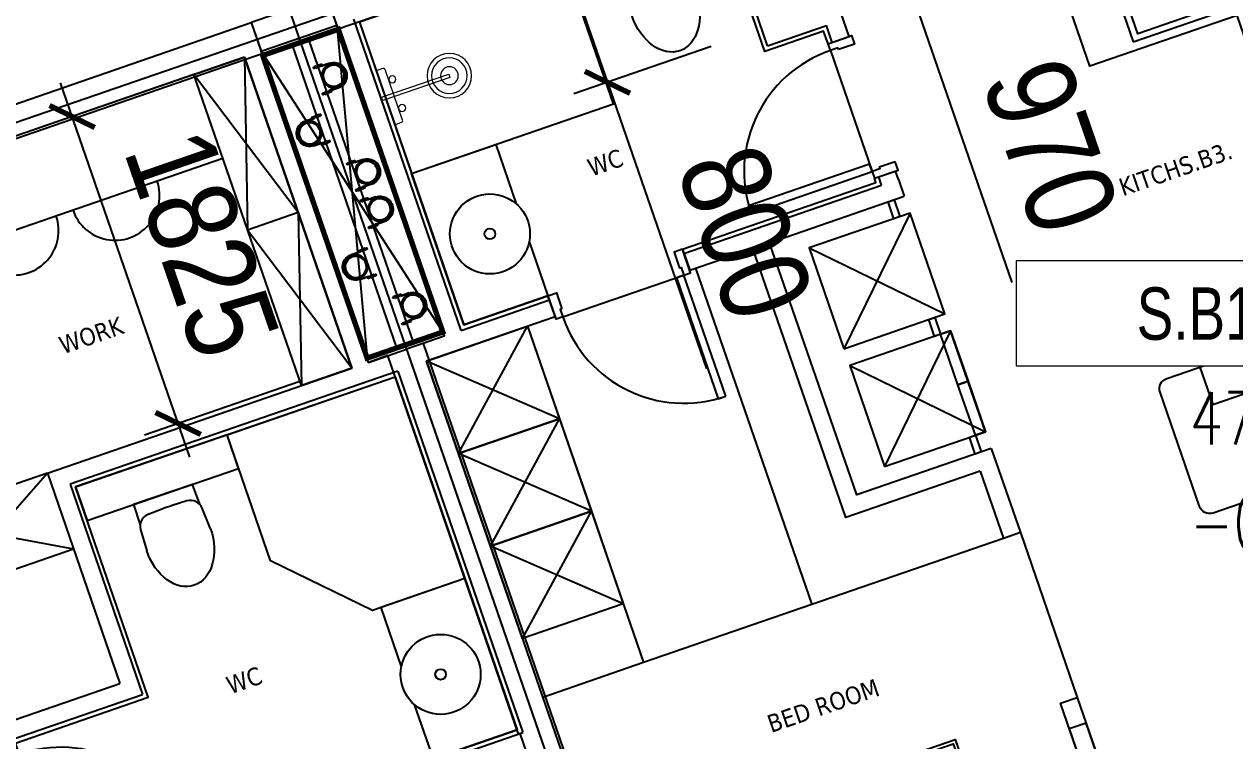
# Model space of a CAD drawing. Header units: millimetres. Extents: x -361699137 to 361252145, y -356478932 to 356523199.
# Drawn here: x -75782 to -68978, y 37117 to 41145 of the extents above; entities that cross this region are included whole.
import ezdxf
from ezdxf.enums import TextEntityAlignment as Align
from ezdxf.xclip import XClip

# ---------------------------------------------------------------- set-up
doc = ezdxf.new("R2010")
doc.units = ezdxf.units.MM
doc.header["$LTSCALE"] = 100
doc.header["$MEASUREMENT"] = 0
doc.header["$XCLIPFRAME"] = 0
doc.set_wipeout_variables(frame=1)
doc.linetypes.add('220126_HDN_HBA typical plan$0$HIDDEN', pattern=[0.375, 0.25, -0.125])
doc.linetypes.add('ACAD_ISO03W100', pattern=[30, 12, -18])
for name, color, linetype in [('1-CAPLANH', 4, 'Continuous'), ('1-Chu thich', 4, 'Continuous'), ('1VinaPVC-Text', 9, 'Continuous'), ('A-_FURN----_E-_N', 251, 'Continuous'), ('A-ANNO-ROOM', 50, 'Continuous'), ('IDEA - dim', 251, 'Continuous'), ('KC', 5, 'Continuous'), ('KT-Net manh', 139, 'Continuous'), ('KT-Tuong', 1, 'Continuous'), ('NDT Cap nuoc', 4, 'Continuous')]:
    doc.layers.add(name, color=color, linetype=linetype)
for name, color, linetype, lineweight in [('A-NoiThat', 39, 'Continuous', 13), ('KT-Chuviet', 255, 'Continuous', 15), ('KT-Net thay', 7, 'Continuous', 15), ('KT-Net truc', 18, 'Continuous', 15)]:
    doc.layers.add(name, color=color, linetype=linetype, lineweight=lineweight)
doc.layers.add('dien tich thong thuy', color=3, linetype='Continuous', plot=False)
doc.styles.add('220126_HDN_HBA typical plan$0$211210_HDN_HBA_TYPICAL PLAN CORE OPT 1$0$HBA-Text', font='GOTHIC.TTF')
doc.styles.add('Arial Narrow', font='ARIALN.TTF')
doc.styles.add('font unicode ccu', font='arial.ttf')
doc.styles.add('ROMANS', font='ROMANS.SHX')
doc.styles.add('Tahoma', font='tahoma.ttf')
doc.dimstyles.new('ccu12-200', dxfattribs={"dimscale": 200, "dimtxt": 2.5, "dimasz": 1, "dimexe": 1, "dimexo": 2, "dimgap": 1, "dimtad": 1, "dimdec": 0, "dimdsep": 46, "dimtxsty": 'Arial Narrow', "dimblk": 'ARCHTICK', "dimcen": -1, "dimdle": 1, "dimclrd": 256, "dimclre": 256, "dimclrt": 3, "dimadec": 0, "dimazin": 2, "dimtfac": 0.1, "dimtdec": 0, "dimtmove": 0, "dimatfit": 1, "dimldrblk": 'ARCHTICK', "dimfxl": 1, "dimtvp": 0.8333333333333334, "dimtolj": 1, "dimtzin": 12, "dimarcsym": 0})

# ---------------------------------------------------------------- blocks, each defined once
blk = doc.blocks.new('ong thoat xi')
at = {"layer": '1-Chu thich', "color": 40, "linetype": 'ByBlock'}
for p, q in [((-75.38012683280976, 61.71243314491585), (-75.38012683356645, 65.30088436778169)), ((-65.74530692066764, 60.15858772792853), (-73.82631818420485, 60.15858772746287)), ((-65.78777581622126, 66.90270846546628), (-73.82628140639281, 66.90270846383646)), ((-65.83680565783288, 67.38554804772139), (-65.83680565730901, 59.50194067240228)), ((-65.47424172598403, 68.65452180604916), (-61.84860241872957, 68.65452180698048)), ((-65.47424172679892, 66.11657429032493), (-61.90376675099832, 66.11657429125624)), ((-65.47424172534375, 60.77091442968231), (-61.90376675169683, 60.77091443061362)), ((-65.47424172563478, 58.23296691395808), (-61.84860241774003, 58.23296691500582)), ((-60.67026964394608, 70.09262039628811), (-61.48603848775383, 70.09262039628811)), ((-60.67026964394608, 70.09262039628811), (-61.48603848775383, 70.09262039628811)), ((-61.48603848775383, 70.09262039628811), (-61.48603848711354, 56.79486832523253)), ((-60.67026964260732, 56.79486832569818), (-61.48603848711354, 56.79486832523253)), ((-60.67026964394608, 70.09262039628811), (-60.67026964260732, 56.79486832569818)), ((-54.93791736802086, 70.09262039489111), (-54.12214852363104, 70.09262039407622)), ((-54.93791736802086, 70.09262039489111), (-54.93791736679849, 56.79486832371913)), ((-54.93791736802086, 70.09262039489111), (-54.12214852363104, 70.09262039407622)), ((-54.93791736679849, 56.79486832371913), (-54.12214852229226, 56.79486832313705)), ((-54.12214852363104, 70.09262039407622), (-54.12214852229226, 56.79486832313705)), ((-50.13394528458593, 68.65452180535067), (-53.75958459306275, 68.65452180523425)), ((-50.13394528423669, 58.232966913376), (-53.75958459178218, 58.23296691302676)), ((-50.13394528452773, 66.11657428939361), (-53.70442025974624, 66.11657428939361)), ((-50.13394528400386, 60.77091442898382), (-53.70442025887314, 60.77091442805249)), ((-49.77138135395943, 67.38554804725571), (-49.7713813536684, 59.50194067088886)), ((-32.65563905594172, 66.87869586132001), (-49.77138135436689, 66.87869586690795)), ((-29.11534677405143, 60.00879285379778), (-49.77138135419228, 60.00879285181873)), ((1.717475750250741, 60.0087928546127), (-41.21941808814881, 60.00879285309929)), ((-41.2194180888473, 57.94782194821164), (-41.21941808908014, 60.00879285333212)), ((-41.2194180888473, 57.94782194821164), (-41.21941808908014, 60.00879285333212)), ((-41.2194180888473, 57.94782194902655), (-41.21941808908014, 60.00879285333212)), ((1.717475749552249, 57.94782195100561), (-41.2194180888473, 57.94782194821164)), ((-32.65563905570889, 60.00879284727853), (-32.65563905594172, 66.87869586132001)), ((-75.38012683350826, -61.91815018712077), (-75.38012683286797, -65.50660140905529)), ((-65.74530691356631, -60.36430476850364), (-73.82631818496156, -60.36430476931854)), ((-65.78777580836322, -67.10842550569214), (-73.82628140581073, -67.10842550569214)), ((-65.8368056496256, -67.59126508864574), (-65.8368056496256, -59.70765771332662)), ((-65.47424171830062, -58.43868395511527), (-61.84860241104615, -58.43868395488243)), ((-65.47424171917375, -60.976631470141), (-61.90376674348954, -60.97663146990817)), ((-65.47424171771853, -66.32229133090004), (-61.90376674267463, -66.3222913305508)), ((-65.47424171795136, -68.86023884720636), (-61.84860241011484, -68.8602388468571)), ((-60.67026963614626, -57.00058536557481), (-61.4860384806525, -57.00058536487631)), ((-61.48603847948834, -70.29833743674679), (-61.4860384806525, -57.00058536487631)), ((-60.6702696349239, -70.29833743651398), (-61.48603847948834, -70.29833743674679)), ((-60.6702696349239, -70.29833743651398), (-61.48603847948834, -70.29833743674679)), ((-60.6702696349239, -70.29833743651398), (-60.67026963614626, -57.00058536557481)), ((-54.9379173591733, -70.29833743837662), (-54.93791736033746, -57.00058536720462)), ((-54.93791736033746, -57.00058536720462), (-54.12214851600584, -57.00058536685538)), ((-54.9379173591733, -70.29833743837662), (-54.12214851466706, -70.29833743802736)), ((-54.9379173591733, -70.29833743837662), (-54.12214851466706, -70.29833743802736)), ((-54.12214851466706, -70.29833743802736), (-54.12214851600584, -57.00058536685538)), ((-50.1339452767861, -58.43868395651225), (-53.75958458462264, -58.43868395674508)), ((-50.13394527568016, -68.86023884848692), (-53.7595845842734, -68.86023884871975)), ((-50.13394527626225, -60.97663147223648), (-53.70442025212105, -60.97663147223648)), ((-50.13394527632044, -66.32229133218061), (-53.70442025124794, -66.32229133334475)), ((-49.77138134575215, -67.59126509027557), (-49.77138134627604, -59.70765771460719)), ((-30.91456355975243, -60.21450989425648), (-49.77138134581037, -60.21450989565346)), ((-34.45485584205016, -67.08441291505005), (-49.77138134563574, -67.08441290992776)), ((1.717475756304338, -58.15353898785543), (-41.21941808151314, -58.15353899006732)), ((-41.21941808151314, -58.15353899006732), (-41.21941808069823, -60.2145098951878)), ((-41.21941808151314, -58.15353899088222), (-41.21941808069823, -60.2145098951878)), ((1.717475756944622, -60.21450989204459), (-41.21941808069823, -60.2145098951878)), ((-34.45485584222479, -60.21450990100857), (-34.45485584205016, -67.08441291505005))]:
    blk.add_line(p, q, dxfattribs=at)
for centre, major_axis, ratio, start_param, end_param in [((-73.7847118762438, 65.30782007810194), (1.128139395118837, 1.128139395118833), 0.999999999981247, 0.8114564950257566, 2.36054173982049), ((-73.82628141500754, 61.71243314514867), (1.098734631828849, 1.098734631828845), 0.9999999999706548, 2.356194490402434, 3.926990816608578), ((-63.43481961626094, 67.38554804818703), (1.698460618368481, -1.698460618368488), 0.9999999999880228, 3.370391498457508, 4.483590135757281), ((-55.80344074894674, 63.44374436128418), (7.094660364457459, -7.094660364457486), 0.9999999999999998, 3.657340742990352, 4.196640890984128), ((-63.43481961567886, 59.50194067310075), (1.698460618368481, -1.698460618368488), 0.9999999999880228, 3.370391498457508, 4.483590135757281), ((-63.88802452944218, 67.38554804772139), (1.698460618352194, -1.698460618352201), 0.9999999999880228, 0.2287988448677159, 1.341997482167488), ((-63.88802452938398, 67.38554804900195), (1.698460618368481, -1.698460618368488), 0.9999999999880228, 0.2287988448677159, 1.341997482167488), ((-71.51940339541761, 63.44374436023645), (7.094660364541318, -7.094660364541345), 0.9999999999939811, 0.5157480894039148, 1.055048237384961), ((-71.51940339541761, 63.44374436023645), (7.094660364541318, -7.094660364541345), 0.9999999999939811, 0.5157480894039148, 1.055048237384961), ((-63.88802452897654, 59.50194067275152), (1.698460618368481, -1.698460618368488), 0.9999999999880228, 0.2287988448677159, 1.341997482167488), ((-63.88802452897654, 59.50194067275152), (1.698460618368481, -1.698460618368488), 0.9999999999880228, 0.2287988448677159, 1.341997482167488), ((-51.72016248240834, 67.38554804679006), (1.698460618302127, 1.698460618302121), 0.9999999999834358, 1.799595171691055, 2.912793808962478), ((-51.72016248182626, 67.38554804748854), (1.698460618368481, -1.698460618368488), 0.9999999999880228, 3.370391498457508, 4.483590135757281), ((-44.08878361462848, 63.4437443598872), (7.094660364416927, 7.094660364416901), 0.9999999999939808, 2.08654441620483, 2.625844564185877), ((-44.08878361462848, 63.4437443598872), (7.094660364416927, 7.094660364416901), 0.9999999999939808, 2.08654441620483, 2.625844564185877), ((-51.72016248124418, 59.50194067077246), (1.698460618302127, 1.698460618302121), 0.9999999999834358, 1.799595171691055, 2.912793808962478), ((-51.72016248124418, 59.50194067077246), (1.698460618302127, 1.698460618302121), 0.9999999999834358, 1.799595171691055, 2.912793808962478), ((-52.17336739588063, 67.38554804620799), (1.698460618368481, -1.698460618368488), 0.9999999999880228, 0.2287988448677159, 1.341997482167488), ((-59.80474626185605, 63.44374435942154), (7.094660364541345, 7.094660364541318), 0.9999999999939808, -1.055048237384963, -0.5157480894039148), ((-52.17336739529855, 59.50194067123812), (1.698460618317141, 1.698460618317135), 0.9999999999834357, -1.341997481892333, -0.2287988446337132), ((0.3434951510280371, -0.1028585180174559), (42.50535631470555, -42.50535631470572), 0.9999999999987998, 5.497787143388879, 8.639379796978673), ((0.3434951510280371, -0.1028585180174559), (41.04802981248233, -41.0480298124825), 0.9999999999998442, 5.497787143388998, 8.639379796978794), ((-6.984919e-10, -0.1028585183667019), (34.07629290540685, -34.07629290540699), 0.9999999999996163, 0.7853981633976402, 7.068583470577226), ((-73.78471187618561, -65.51353711914271), (1.128139395128906, 1.1281393951289), 0.9999999999608769, 2.351847240170423, 3.900932485497246), ((-73.82628141593888, -61.91815018700434), (1.09873463182571, 1.098734631825706), 0.9999999999763682, 0.7853981630159299, 2.35619449040529), ((-63.43481960770441, -59.70765771297738), (1.698460618352194, -1.698460618352201), 0.9999999999880228, 3.370391498457508, 4.483590135757281), ((-55.80344074190361, -63.64946139999665), (7.094660364401588, 7.094660364401562), 0.9999999999939808, 2.086544416204056, 2.625844564186651), ((-63.43481960805366, -67.59126508876216), (1.698460618302127, 1.698460618302121), 0.9999999999834358, 1.799595171691055, 2.912793808962478), ((-63.88802452175879, -59.70765771332662), (1.698460618352193, -1.698460618352199), 0.9999999999880232, 0.2287988448677158, 1.341997482167488), ((-63.88802452175879, -59.70765771332662), (1.698460618352193, -1.698460618352199), 0.9999999999880232, 0.2287988448677158, 1.341997482167488), ((-71.51940338715212, -63.64946140092798), (7.094660364401557, -7.094660364401586), 0.9999999999939808, 0.5157480894031421, 1.055048237385733), ((-71.51940338715212, -63.64946140092798), (7.094660364401557, -7.094660364401586), 0.9999999999939808, 0.5157480894031421, 1.055048237385733), ((-63.8880245211767, -67.59126508911139), (1.698460618368481, -1.698460618368488), 0.9999999999880228, 0.2287988448677159, 1.341997482167488), ((-63.8880245211767, -67.59126508911139), (1.698460618368481, -1.698460618368488), 0.9999999999880228, 0.2287988448677159, 1.341997482167488), ((-51.72016247350256, -59.70765771460719), (1.698460618368481, -1.698460618368488), 0.9999999999880228, 3.370391498457508, 4.483590135757281), ((-51.72016247350256, -59.70765771460719), (1.698460618368481, -1.698460618368488), 0.9999999999880228, 3.370391498457508, 4.483590135757281), ((-44.08878360758536, -63.64946140220854), (7.094660364416927, 7.094660364416901), 0.9999999999939808, 2.08654441620483, 2.625844564185877), ((-44.08878360758536, -63.64946140220854), (7.094660364416927, 7.094660364416901), 0.9999999999939808, 2.08654441620483, 2.625844564185877), ((-51.72016247297871, -67.59126509097405), (1.698460618333429, 1.698460618333422), 0.9999999999834358, 1.799595171697458, 2.912793808956078), ((-51.72016247297871, -67.59126509097405), (1.698460618333429, 1.698460618333422), 0.9999999999834358, 1.799595171697458, 2.912793808956078), ((-52.17336738767335, -59.70765771437436), (1.698460618352194, -1.698460618352201), 0.9999999999880228, 0.2287988448677159, 1.341997482167488), ((-59.80474625423084, -63.64946140313986), (7.094660364597215, -7.094660364597241), 1, 0.5157480894013327, 1.055048237393564), ((-52.17336738767335, -67.59126509027557), (1.69846061833718, -1.698460618337187), 0.9999999999880228, 0.2287988448613146, 1.341997482173889)]:
    blk.add_ellipse(centre, major_axis=major_axis, ratio=ratio, start_param=start_param, end_param=end_param, dxfattribs=at)
at = {"layer": '1-Chu thich', "color": 40, "lineweight": -3}
blk.add_ellipse((0, 0), major_axis=(38.86204005918639, -38.86204005918654), ratio=0.9999999999984992, start_param=0.7853981633981985, end_param=7.068583470577785, dxfattribs=at)
blk = doc.blocks.new('1800x450')
at = {"layer": '1-CAPLANH', "const_width": 30}
blk.add_lwpolyline([(0, -450.0000000000146), (1800.000000000029, -450.0000000000146), (1800.000000000029, 0), (0, 0)], close=True, dxfattribs=at)
at = {"layer": '1-CAPLANH'}
blk.add_lwpolyline([(2.91038304567337e-11, -275), (1800, -275.0000000000146), (1800, -174.9999999999854), (2.91038304567337e-11, -174.9999999999854)], close=True, dxfattribs=at)
at = {"layer": 'NDT Cap nuoc', "extrusion": (0.006362557600417589, -0.0130975367762719, -0.9998939805755287), "xscale": 1.231671554252203, "yscale": 1.231671554252203, "zscale": -1.231671554252201, "rotation": 90.26587940456272}
for p in [(-505.6444920994035, -107.2005332556036, 5.92663018384016), (-1300.185242348733, -107.2835156875853, 10.98399378232099)]:
    blk.add_blockref('ong thoat xi', p, dxfattribs=at)
at = {"layer": 'NDT Cap nuoc', "extrusion": (0.006362557600417586, -0.0130975367762719, -0.9998939805755287), "xscale": 1.231671554252202, "yscale": 1.231671554252202, "zscale": -1.231671554252201, "rotation": 270.3472450279417}
for p in [(-194.6873081078326, -340.7101154711203, 6.68693570214344), (-767.2964766296254, -340.4054698147427, 8.881611896959637), (-989.2280583572926, -340.7930979031457, 11.74429930062533), (-1561.837226879086, -340.4884522467098, 13.93897549544247)]:
    blk.add_blockref('ong thoat xi', p, dxfattribs=at)
blk = doc.blocks.new('*U206')
at = {"layer": 'A-_FURN----_E-_N', "linetype": 'Continuous'}
for points in [[(-899.9999999999709, 600), (-899.9999999999709, 1000), (-1349.999999999971, 1000), (-1349.999999999971, 600)], [(-900.0000000000291, -1000), (-900.0000000000291, 1000), (900.0000000000291, 1000), (900.0000000000291, -1000)], [(-880.0000000000291, -980), (-880.0000000000291, 980), (880.0000000000291, 980), (880.0000000000291, -980)], [(1350.000000000029, 600), (1350.000000000029, 1000), (900.0000000000291, 1000), (900.0000000000291, 600)]]:
    blk.add_lwpolyline(points, close=True, dxfattribs=at)
at = {"layer": 'A-_FURN----_E-_N', "linetype": '220126_HDN_HBA typical plan$0$HIDDEN', "ltscale": 500}
blk.add_lwpolyline([(-900.0000000000291, -1000), (-900.0000000000291, 1000), (900.0000000000291, 1000), (900.0000000000291, -1000)], close=True, dxfattribs=at)
at = {"layer": 'A-_FURN----_E-_N', "linetype": 'Continuous'}
for points in [[(-54.9999999999709, 580), (-54.9999999999709, 880), (-655.605454891891, 880), (-655.605454891891, 480), (-448.1151331290312, 480)], [(645.6054548844986, 580), (645.6054548844986, 880), (45.0000000000291, 880), (45.0000000000291, 580)], [(-880.0000000000291, 248.6659454330802), (-326.2632651105232, 580), (880.0000000000291, 580), (880.0000000000291, 480), (-326.2632651105232, 480), (-326.2632651105232, 580), (-326.2632651105232, 248.6659454330802), (-880.0000000000291, 248.6659454330802)]]:
    blk.add_lwpolyline(points, dxfattribs=at)
blk = doc.blocks.new('A$C2A980E36')
at = {"ltscale": 0.5}
blk.add_lwpolyline([(-10, 0), (10, 0), (10, 400), (-10, 400)], close=True, dxfattribs=at)
blk.add_lwpolyline([(160, 60), (160, 30, -0.4142135623730916), (150, 20), (-150, 20, -0.4142135623730987), (-160, 30), (-160, 60.00000000000728, -0.414213562373095), (-150, 70.00000000000728), (150, 70, -0.4142135623730915)], format="xyb", close=True, dxfattribs=at)
for centre, radius in [((0, 400), 125), ((0, 400), 100), ((0, 400), 50), ((-85, 90.00000000000728), 20), ((85, 90), 20)]:
    blk.add_circle(centre, radius, dxfattribs=at)
blk = doc.blocks.new('220126_HDN_HBA typical plan$0$210902_YS plan 330pm ver13$0$TOTO-WC-CW822J')
at = {"color": 0}
blk.add_lwpolyline([(-177.2072506700642, -119.1915361834399), (-175, 0), (175, 0), (177.2072506700642, -119.1915361836145)], dxfattribs=at)
blk.add_lwpolyline([(-190, -270), (-183.3947591906181, -144.5004246227618, -0.3908696114996718), (-115.4352058441145, -78.20653349565691), (-27.76706723973621, -75.77130742336158, -0.01388621073825284), (27.76706724101678, -75.77130742336158), (115.4352058439981, -78.20653349565691, -0.3908696114996718), (183.3947591905016, -144.5004246227618), (190, -270)], format="xyb", dxfattribs=at)
blk.add_ellipse((0, -270), major_axis=(0, -270), ratio=0.7037037037037037, start_param=4.71238898038469, end_param=7.853981633974483, dxfattribs=at)
blk = doc.blocks.new('*U205')
at = {"ltscale": 5}
for points in [[(-300, -450), (300, -450), (300, 0), (-300, 0)], [(-261, -65), (261, -65), (261, -415), (-261, -415)], [(-15, -20), (15, -20), (15, -270), (-15, -270)]]:
    blk.add_lwpolyline(points, close=True, dxfattribs=at)
blk = doc.blocks.new('d800')
blk.add_line((760, 70), (40, 70))
for points in [[(40, 790), (40, 70), (85, 70), (85, 790)], [(50, 25), (40, 25), (40, 70), (0, 70), (0, -70), (50, -70)], [(750, 25), (760, 25), (760, 70), (800, 70), (800, -70), (750, -70)]]:
    blk.add_lwpolyline(points, close=True)
blk.add_arc((40, 70), 720, 0, 90)
blk = doc.blocks.new('13')
at = {"layer": 'IDEA - dim'}
for p, q in [((-2019.999999996755, -3664.999999998123), (-2019.999999997206, -2874.999999992542)), ((-669.9999999953579, -5174.999999994419), (-669.9999999627471, -3225.00000351292)), ((-2019.999999996289, -3664.999999994405), (-2019.999999996755, -3664.999999998123)), ((-1094.999999995336, -5474.999999996267), (-1094.999999994892, -5174.999999996275)), ((-2019.999999994892, -5574.999999996253), (-169.9999999957945, -5574.999999994398)), ((-2019.999999994892, -5574.999999996253), (-2019.999999995358, -5799.99999999813)), ((-2019.999999995358, -5799.99999999813), (-5099.999999995802, -5800.000000001855)), ((-2019.999999995358, -5799.99999999813), (-5099.999999995802, -5800.000000001855)), ((-2019.99999999487, -6024.999999999978), (-2019.999999995358, -5799.99999999813)), ((-2019.99999999487, -6024.999999999978), (-169.999999995809, -6024.99999999813)), ((-2119.999999994878, -6484.999999998123), (-4120.000005141825, -6485.000000001834)), ((-4120.000005140915, -8624.999997442595), (-4120.000005141839, -7485.000000003747)), ((-2119.999999993481, -7484.999999999985), (-4120.000005141839, -7484.999999999964)), ((-1070.000003139037, -8275.000000644446), (-1069.999996944345, -8274.999996952734)), ((-1970.000001747161, -8600.000000363194), (-1970.000001747176, -8725.00000004284)), ((-1170.00000174671, -8600.000000365071), (-1170.000001747176, -8724.999996922903)), ((-1220.00000275718, -8725.000000646323), (-1219.999997706152, -8724.999996952705))]:
    blk.add_line(p, q, dxfattribs=at)
for points in [[(-3269.999999998152, -2874.999999996253), (-2469.999999997686, -2874.999999996246), (-2469.999999997221, -3664.99999999813)], [(-3922.249721605345, -5190.00000200978), (-4244.999999995824, -5190.000002009772), (-4244.999999995358, -5689.999999999985), (-3345.000000454958, -5689.999999998123), (-3345.000000454966, -5190.000002009772), (-3697.750278386302, -5190.000002009809)], [(-4120.000005141825, -6485.000000001834), (-4120.000005142298, -5884.999999999993)], [(-1170.000001746695, -8600.00000068359), (-1095.000002757195, -8600.00000070405), (-1095.000002758126, -8249.999995330341), (-194.999999993961, -8249.99999632685), (-194.9999999962747, -6150.000000000007), (-1994.999999995343, -6150), (-1994.999999995343, -6649.999999996267)], [(-1672.24972160488, -6649.999999996275), (-1994.999999995343, -6649.999999996267), (-1994.999999995343, -6150.000002006054), (-1095.000000454485, -6150.000002006062), (-1095.000000454012, -6649.99999999626), (-1447.750278385836, -6649.999999996238)], [(-1995.00000073899, -7449.999999996267), (-1995.000000738088, -8600.000000024178), (-1970.000001747161, -8600.000000042812)], [(-1169.999999992724, -9950.000000001834), (-1169.999999991313, -11425.00000000184), (-3569.999999991785, -11425.0000000056), (-3569.999999991793, -10825.00000000373), (-1769.999999991778, -10825.00000000182), (-1769.999999992717, -9950.000000003718), (-1169.999999992724, -9950.000000001834)]]:
    blk.add_lwpolyline(points, dxfattribs=at)
for points in [[(-3394.999999997221, -2999.999999996238), (-3394.999999996755, -3789.999999998174), (-2144.999999997686, -3789.999999999971), (-2144.999999995343, -5689.999999999978), (-4244.999999995358, -5689.999999999985), (-4244.999999997686, -2999.999999996275)], [(-2144.999999996733, -4690.000000460052), (-2144.999999997686, -3789.999999999971), (-2344.999999997672, -3790.000000001855), (-2344.999999997206, -4690.000000460052)], [(-2144.999999996733, -4690.000000460052), (-2144.999999995343, -5689.999999999978), (-3345.000000454958, -5689.999999998123), (-3345.000000455431, -5140.000000458196), (-2895.000000455897, -4690.000000461929)], [(-169.999999995809, -5474.999999994376), (-2019.999999994878, -5474.999999996246), (-2019.999999995343, -5174.999999994419), (-169.9999999953579, -5174.999999994405)], [(-3769.999999995824, -5885), (-3219.999999995329, -5884.999999998123), (-3219.999999994892, -6484.999999999985), (-3769.999999995358, -6485.000000001855), (-3769.999999995824, -5885)], [(-3219.999999995329, -5884.999999998123), (-2669.999999995343, -5884.99999999813), (-2669.999999995343, -6484.999999999971), (-3219.999999994892, -6484.999999999985), (-3219.999999995329, -5884.999999998123)], [(-2669.999999995343, -5884.99999999813), (-2119.999999994892, -5884.99999999626), (-2119.999999994878, -6484.999999998123), (-2669.999999995343, -6484.999999999971), (-2669.999999995343, -5884.99999999813)], [(-194.999999993961, -7349.99999816341), (-194.9999999962747, -6150.000000000007), (-1094.999999994412, -6149.999999998145), (-1094.999999993961, -7349.999998161577)], [(-3520.000005140442, -8125.000000108033), (-3520.00000514045, -8725.000000108033), (-2920.00000514045, -8725.000000108012), (-2920.000005140442, -8125.000000106163)], [(-2820.000007809133, -8124.999997440696), (-2820.000007808208, -8724.999997440718), (-2220.000007808194, -8724.999997438834), (-2220.000007808223, -8124.999997440733)], [(-6899.999999993488, -8625.00000000187), (-5099.999999993495, -8624.999999999993), (-5099.999999993495, -8725.00000000371), (-6899.999999993961, -8725.00000000561)], [(-5252.499999992564, -8725.000000000007), (-5252.49999999303, -8624.999999999978), (-6747.499999993961, -8625.000000001863), (-6747.499999993495, -8725.000000001848)], [(-3520.000005140442, -8665.000000106156), (-3619.99999999303, -8664.999997438885), (-3619.999999992549, -8628.999997442595), (-3520.000005139984, -8628.999997440733)], [(-2820.000010287389, -8665.000002775334), (-2920.000005140915, -8665.000000106142), (-2920.000005140435, -8629.00000010804), (-2820.000010287404, -8629.00000010804)], [(-2120.000012955643, -8665.000000106178), (-2220.000007807757, -8664.999997436978), (-2220.000007808223, -8628.999997438863), (-2120.000012955177, -8628.999997440704)], [(-3220.000005139969, -8665.000000108004), (-3220.000005140915, -8725.000000108012), (-3520.00000514045, -8725.000000108033), (-3520.000005140442, -8665.000000106156)], [(-2920.000005140915, -8665.000000106142), (-2920.00000514045, -8725.000000108012), (-3220.000005140915, -8725.000000108012), (-3220.000005139969, -8665.000000108004)], [(-3343.016031935971, -10431.62910737657), (-3343.016031936902, -9981.629107376553), (-3793.016031936902, -9981.629107380293), (-3793.01603193691, -10431.62910737845)], [(-3343.016031935971, -10431.62910737657), (-3343.016031936902, -9981.629107376553), (-3393.016031936888, -9981.629107378416), (-3393.01603193691, -10431.62910737655)]]:
    blk.add_lwpolyline(points, close=True, dxfattribs=at)
blk.add_lwpolyline([(-4369.999999991771, -11425.00000000373), (-4369.999999992709, -9785.000000007443, -0.414213562373095), (-4309.999999993175, -9725.000000007421), (-3629.999999992724, -9725.000000005595, -0.414213562373095), (-3569.999999993641, -9785.00000000745), (-3569.999999991785, -11425.0000000056)], format="xyb", close=True, dxfattribs=at)
for centre, radius in [((-3809.999999996275, -5385.000002006047), 224.9999999999999), ((-3809.999999996275, -5385.000002006047), 29.99999999999999), ((-1559.999999995358, -6454.999999999978), 224.9999999999999), ((-1559.999999995358, -6454.999999999978), 29.99999999999999)]:
    blk.add_circle(centre, radius, dxfattribs=at)
for centre in [(-669.999999996282, -3933.683784388006), (-669.9999999962893, -4533.683784387998)]:
    blk.add_arc(centre, 249.9999999999999, 90, 270, dxfattribs=at)
at = {"layer": 'KT-Net manh', "linetype": 'ACAD_ISO03W100', "ltscale": 4}
for p, q in [((-2019.999999997206, -2874.999999992542), (-2469.999999997221, -3664.99999999813)), ((-2019.999999996755, -3664.999999998123), (-2469.999999997686, -2874.999999996246)), ((-2019.999999994878, -5474.999999996246), (-1094.999999994892, -5174.999999996275)), ((-1094.999999995336, -5474.999999996267), (-2019.999999995343, -5174.999999994419)), ((-1094.999999995336, -5474.999999996267), (-169.9999999953579, -5174.999999994405)), ((-169.999999995809, -5474.999999994376), (-1094.999999994892, -5174.999999996275)), ((-3769.999999995824, -5885), (-3219.999999994892, -6484.999999999985)), ((-3769.999999995358, -6485.000000001855), (-3219.999999995329, -5884.999999998123)), ((-3219.999999995329, -5884.999999998123), (-2669.999999995343, -6484.999999999971)), ((-3219.999999994892, -6484.999999999985), (-2669.999999995343, -5884.99999999813)), ((-2669.999999995343, -5884.99999999813), (-2119.999999994878, -6484.999999998123)), ((-2669.999999995343, -6484.999999999971), (-2119.999999994892, -5884.99999999626)), ((-4120.000005141839, -7484.999999999964), (-4120.000005141825, -6485.000000001834)), ((-2920.000005140442, -8125.000000106163), (-3520.00000514045, -8725.000000108033)), ((-2920.00000514045, -8725.000000108012), (-3520.000005140442, -8125.000000108033)), ((-2220.000007808223, -8124.999997440733), (-2820.000007808208, -8724.999997440718)), ((-2220.000007808194, -8724.999997438834), (-2820.000007809133, -8124.999997440696)), ((-4120.000005140442, -8725.000000003733), (-5099.999999993495, -8725.00000000371))]:
    blk.add_line(p, q, dxfattribs=at)
at = {"layer": 'KT-Tuong'}
for p, q in [((2.313754521310329e-09, -2825.00000000374), (4.190951585769653e-09, -5574.999999996253)), ((-3369.999999998137, -2974.999999996275), (-3369.999999997221, -3765.000000000007)), ((-169.999999995809, -5474.999999994376), (-169.999999997206, -3325.000003684312)), ((-2019.999999996289, -3664.999999994405), (-3269.999999997221, -3665.000000000022)), ((-2019.999999996755, -3664.999999998123), (-2019.999999994878, -5474.999999996246)), ((-2119.999999996755, -3764.999999996282), (-3369.999999997221, -3765.000000000007)), ((-2119.999999995358, -5714.99999999813), (-2119.999999996275, -3765)), ((-4269.999999996275, -4565), (-4269.999999994878, -5714.999999998101)), ((-2019.999999994878, -5474.999999996246), (-169.999999995809, -5474.999999994376)), ((-2119.999999995358, -5714.99999999813), (-4269.999999994878, -5714.999999998101)), ((-2119.999999994892, -5884.99999999626), (-5099.999999995816, -5885.000000000015)), ((-2119.999999994892, -6649.999999996267), (-2119.999999994892, -5884.99999999626)), ((-2019.999999994412, -6125.000000000007), (-169.9999999953361, -6124.999999996253)), ((-2019.999999994412, -6125.000000000007), (-2019.999999994863, -6649.99999999626)), ((-1994.999999995343, -6649.999999996267), (-2119.999999994892, -6649.999999996267)), ((-1995.00000073899, -7449.999999996267), (-2120.000000738553, -7449.999999996267)), ((-2020.000000738073, -7449.999999998116), (-2020.000003551606, -8625.000000001884)), ((-2120.000000732965, -7924.999999718762), (-2120.00000275718, -8725.000000003718)), ((-1070.000002756729, -8274.999996950857), (-169.9999999934807, -8274.999996308237)), ((-1070.000002756729, -8274.999996950857), (-1070.00000275718, -8625.000000722699)), ((-2020.000003551606, -8625.000000001884), (-1970.000001747612, -8625.000000042819)), ((-1170.00000174671, -8625.000000683569), (-1070.00000275718, -8625.000000722699)), ((-2020.000002756729, -8725.00000000184), (-2120.00000275718, -8725.000000003718)), ((-2020.000010190546, -8725.00000000184), (-1970.000001746695, -8725.000000040964)), ((-2020.000002756729, -8725.00000000184), (-2020.000002756729, -8725.00000000184)), ((-1170.000001747176, -8724.999996922903), (-169.9999999934953, -8724.99999630823))]:
    blk.add_line(p, q, dxfattribs=at)
for points in [[(-3419.999999997221, -2874.999999996246), (-3269.999999998152, -2874.999999996253), (-3269.999999997221, -3665.000000000022)], [(4.190951585769653e-09, -5574.999999996253), (-1994.999999995358, -5574.999999996267), (-1994.999999995358, -6024.999999999949), (5.107722245156765e-09, -6024.99999999813)], [(-2120.000000298503, -7449.999999999993), (-2120.000000479638, -7824.999999718733)], [(-3719.999999993495, -8624.999997440704), (-3719.999999994427, -7824.999999720567), (-2120.000000479638, -7824.999999718733)], [(-3619.999999993015, -8724.999997440718), (-3619.999999993495, -7924.999997440718), (-2120.000000479646, -7924.999999716878)], [(-3619.999999993015, -8724.999997440718), (-4120.000005140915, -8724.999997440784), (-4120.000005140915, -8624.999997442595)], [(-3719.999999993495, -8624.999997440704), (-4120.000005140915, -8624.999997442595)]]:
    blk.add_lwpolyline(points, dxfattribs=at)
blk.add_lwpolyline([(4.642060957849026e-09, -6024.999999998123), (4.190951585769653e-09, -5574.999999996253), (-169.9999999953434, -5574.999999996267), (-169.9999999948923, -6024.999999996246)], close=True, dxfattribs=at)
at = {"layer": '1-CAPLANH'}
blk.add_blockref('1800x450', (-1994.999999995358, -5574.999999996267), dxfattribs=at)
at = {"layer": 'A-NoiThat', "xscale": -1, "rotation": 179.9999999999999}
blk.add_blockref('A$C2A980E36', (-644.9999985089671, -6129.999999694541), dxfattribs=at)
at = {"layer": 'IDEA - dim'}
for name, p, xscale, rotation in [('d800', (-4219.999999997679, -2929.999999998137), -1, 179.9999999999999), ('220126_HDN_HBA typical plan$0$210902_YS plan 330pm ver13$0$TOTO-WC-CW822J', (-2344.999999996733, -4240.000000229084), -1.000000000000001, 270), ('220126_HDN_HBA typical plan$0$210902_YS plan 330pm ver13$0$TOTO-WC-CW822J', (-394.9999999944266, -7799.999998392501), -1.000000000000001, 270)]:
    blk.add_blockref(name, p, dxfattribs=dict(at, xscale=xscale, rotation=rotation))
for name, p in [('*U206', (-5999.999999994892, -7000.000000001855)), ('d800', (-1970.000001747168, -8670.000000363201))]:
    blk.add_blockref(name, p, dxfattribs=at)
for name, p, rotation in [('d800', (-2065.000000738553, -7449.999999998137), 90), ('*U205', (-1269.999999991327, -10525), 270)]:
    blk.add_blockref(name, p, dxfattribs=dict(at, rotation=rotation))
at = {"layer": '1VinaPVC-Text', "style": 'Tahoma'}
for s, p in [('WORK', (-1417.810789072901, -3966.135178042568)), ('WC', (-3531.03397495627, -4230.913363983796)), ('BED ROOM', (-4728.253716058563, -7033.440893299849)), ('WC', (-1442.751607335187, -7099.014736810692)), ('KITCHS.B3.', (-2521.742804859008, -9886.44439301081))]:
    blk.add_text(s, height=99.99999999999994, rotation=270, dxfattribs=at).set_placement(p)
blk = doc.blocks.new('TAG CAO DO SAN')
blk.add_wipeout([(1526701.778855525, -266095.22987594287), (1527644.6359120198, -266095.22987594287), (1527644.6359120198, -266330.944140067), (1526701.778855525, -266330.944140067)]).dxf.layer = 'KT-Net thay'
at = {"layer": 'KT-Net thay', "flags": 128}
blk.add_lwpolyline([(1526701.778855525, -266095.2298759429), (1526701.778855525, -266330.9441400666), (1527644.63591202, -266330.9441400666), (1527644.63591202, -266095.2298759429)], close=True, dxfattribs=at)
blk.add_lwpolyline([(1526701.778855525, -266330.9441400666), (1527644.63591202, -266330.9441400666)], dxfattribs=at)
at = {"layer": 'KT-Chuviet', "color": 31, "style": 'font unicode ccu', "width": 0.75}
blk.add_attdef('TÊNPHÒNG', text='', height=117.85713, dxfattribs=at).set_placement((1527175.308820772, -266213.4467624734), align=Align.MIDDLE_CENTER)
blk = doc.blocks.new('A$C1AAC5519')
at = {"layer": 'A-ANNO-ROOM', "insert": (772.955269176513, 1216.574747113511), "char_height": 600, "attachment_point": 2, "rotation": 50.44882673977027, "style": '220126_HDN_HBA typical plan$0$211210_HDN_HBA_TYPICAL PLAN CORE OPT 1$0$HBA-Text'}
blk.add_mtext_dynamic_manual_height_columns('S.B1.', width=722857412.8743668, gutter_width=9765.624999999996, heights=[0], dxfattribs=at)
blk = doc.blocks.new('A$C418F5BC8')
at = {"layer": 'A-ANNO-ROOM', "insert": (648.1133449638728, 1090.790118377889), "char_height": 600, "attachment_point": 2, "rotation": 50.44882673977027, "style": '220126_HDN_HBA typical plan$0$211210_HDN_HBA_TYPICAL PLAN CORE OPT 1$0$HBA-Text'}
blk.add_mtext_dynamic_manual_height_columns('SL-S', width=722857412.8743668, gutter_width=9765.624999999996, heights=[0], dxfattribs=at)
blk = doc.blocks.new('A$C2A6C5140')
at = {"layer": 'A-ANNO-ROOM', "insert": (731.4497625969816, 1190.0169191678, 0.0003277973379295924), "char_height": 600, "attachment_point": 2, "rotation": 50.44882673977027, "style": '220126_HDN_HBA typical plan$0$211210_HDN_HBA_TYPICAL PLAN CORE OPT 1$0$HBA-Text'}
blk.add_mtext_dynamic_manual_height_columns('2-BR', width=722857412.8743668, gutter_width=9765.624999999996, heights=[0], dxfattribs=at)
blk = doc.blocks.new('A$C5388591E')
at = {"layer": 'A-ANNO-ROOM', "insert": (894.3001998505497, 842.1987865094561, 0.0004622000541105721), "char_height": 600, "attachment_point": 2, "rotation": 1.4064704596368105, "style": '220126_HDN_HBA typical plan$0$211210_HDN_HBA_TYPICAL PLAN CORE OPT 1$0$HBA-Text'}
blk.add_mtext_dynamic_manual_height_columns('3-BR', width=722857412.8743668, gutter_width=9765.624999999996, heights=[0], dxfattribs=at)
blk = doc.blocks.new('A$C21AF0CCA')
at = {"layer": 'A-ANNO-ROOM', "insert": (1197.56892258345, 814.6835720778872), "char_height": 600, "attachment_point": 2, "rotation": 0.10542954816276216, "style": '220126_HDN_HBA typical plan$0$211210_HDN_HBA_TYPICAL PLAN CORE OPT 1$0$HBA-Text'}
blk.add_mtext_dynamic_manual_height_columns('S.B1P.', width=722857412.8743668, gutter_width=9765.624999999996, heights=[0], dxfattribs=at)
blk = doc.blocks.new('_ARCHTICK')
at = {"color": 0, "linetype": 'ByBlock', "const_width": 0.15}
blk.add_lwpolyline([(-0.5, -0.5), (0.5, 0.5)], dxfattribs=at)
blk = doc.blocks.new('*D421')
at = {"layer": 'Defpoints', "color": 0, "transparency": 16777216}
for p in [(67752.29363474135, 1358.171711426236), (66689.78351200427, 991.3420797307663), (68347.87496453618, -366.9102807110685)]:
    blk.add_point(p, dxfattribs=at)
at = {"layer": 'KC', "lineweight": -2, "transparency": 16777216}
for p, q in [((67374.19347208092, 1227.633337772506), (66500.73343067407, 926.0728929038996)), ((67350.63402862597, -922.7899937367511), (66624.51432517741, 1180.39216106098)), ((67969.77480187576, -497.4486543647981), (67096.3147604689, -799.0090992334044))]:
    blk.add_line(p, q, dxfattribs=at)
at = {"layer": 'KC', "lineweight": -2, "transparency": 16777216, "xscale": 200, "yscale": 200, "zscale": 200}
for p, rotation in [((66689.78351200427, 991.3420797307663), 109.0471379537081), ((67285.3648417991, -733.7399124065378), 289.0471379537081)]:
    blk.add_blockref('_ARCHTICK', p, dxfattribs=dict(at, rotation=rotation))
at = {"layer": 'KC', "color": 3, "transparency": 16777216, "insert": (67417.93392036638, 277.3819797998804), "char_height": 500, "attachment_point": 5, "rotation": 289.04713795370816, "style": 'Arial Narrow'}
blk.add_mtext('\\A1;1825', dxfattribs=at)
blk = doc.blocks.new('*D422')
at = {"layer": 'Defpoints', "color": 0, "transparency": 16777216}
for p in [(67904.89285102242, 2295.077910577129), (68177.65631773604, 1505.027381786826), (67752.29363476206, 1358.171711433395)]:
    blk.add_point(p, dxfattribs=at)
at = {"layer": 'KC', "lineweight": -2, "transparency": 16777216}
for p, q in [((67904.89285102242, 2295.077910577129), (69531.54887141811, 2856.677857802086)), ((68047.11794408267, 1883.127544447376), (67839.62366419574, 2484.127991907404)), ((67621.75526110869, 1736.271874093945), (67414.26098122177, 2337.272321553974)), ((67479.53016804846, 2148.222240223698), (67904.89285102242, 2295.077910577129)), ((67479.53016804846, 2148.222240223698), (67290.48008671818, 2082.953053397014))]:
    blk.add_line(p, q, dxfattribs=at)
at = {"layer": 'KC', "lineweight": -2, "transparency": 16777216, "xscale": 200, "yscale": 200, "zscale": 200}
for p, rotation in [((67904.89285102242, 2295.077910577129), 199.0471379536534), ((67479.53016804846, 2148.222240223698), 19.04713795365346)]:
    blk.add_blockref('_ARCHTICK', p, dxfattribs=dict(at, rotation=rotation))
at = {"layer": 'KC', "color": 3, "transparency": 16777216, "insert": (68758.6900464132, 3071.506814481134), "char_height": 500, "attachment_point": 5, "rotation": 19.047137953653433, "style": 'Arial Narrow'}
blk.add_mtext('\\A1;450', dxfattribs=at)
blk = doc.blocks.new('*D423')
at = {"layer": 'Defpoints', "color": 0, "transparency": 16777216}
for p in [(70398.99476987984, 2271.940325799391), (70660.07151808776, 1515.739997865549), (69698.106586454, 1183.623405259474)]:
    blk.add_point(p, dxfattribs=at)
at = {"layer": 'KC', "lineweight": -2, "transparency": 16777216}
for p, q in [((70020.89460721916, 2141.401952146411), (69247.97975691574, 1874.554546366824)), ((69437.02983824609, 1939.823733193316), (69371.7606514196, 2128.873814523657)), ((69437.02983824609, 1939.823733193316), (69698.106586454, 1183.623405259474)), ((70281.97135542707, 1385.201624212568), (69509.05650512365, 1118.354218432982)), ((69698.106586454, 1183.623405259474), (70254.3638990121, -427.5578472243506))]:
    blk.add_line(p, q, dxfattribs=at)
at = {"layer": 'KC', "lineweight": -2, "transparency": 16777216, "xscale": 200, "yscale": 200, "zscale": 200}
for p, rotation in [((69437.02983824609, 1939.823733193316), 289.0471379535946), ((69698.106586454, 1183.623405259474), 109.0471379535946)]:
    blk.add_blockref('_ARCHTICK', p, dxfattribs=dict(at, rotation=rotation))
at = {"layer": 'KC', "color": 3, "transparency": 16777216, "insert": (70471.86417302453, 337.5635938241212), "char_height": 500, "attachment_point": 5, "rotation": 289.04713795359453, "style": 'Arial Narrow'}
blk.add_mtext('\\A1;800', dxfattribs=at)
blk = doc.blocks.new('*D426')
at = {"layer": 'Defpoints', "color": 0, "transparency": 16777216}
for p in [(71959.44498912222, 2884.737295145704), (72276.0003503384, 1967.844965195829), (71413.93556039684, 1670.218709573612)]:
    blk.add_point(p, dxfattribs=at)
at = {"layer": 'KC', "lineweight": -2, "transparency": 16777216}
for p, q in [((71581.34482646166, 2754.198921492327), (70908.33011785038, 2521.841852696802)), ((71097.38019918065, 2587.111039523486), (71032.11101235395, 2776.161120853758)), ((71097.38019918065, 2587.111039523486), (71413.93556039684, 1670.218709573612)), ((71897.90018767785, 1837.306591542452), (71224.88547906656, 1604.949522746927)), ((71413.93556039684, 1670.218709573612), (71970.19287295661, 59.03745709036957))]:
    blk.add_line(p, q, dxfattribs=at)
at = {"layer": 'KC', "lineweight": -2, "transparency": 16777216, "xscale": 200, "yscale": 200, "zscale": 200}
for p, rotation in [((71097.38019918065, 2587.111039523486), 289.0471379536544), ((71413.93556039684, 1670.218709573612), 109.0471379536544)]:
    blk.add_blockref('_ARCHTICK', p, dxfattribs=dict(at, rotation=rotation))
at = {"layer": 'KC', "color": 3, "transparency": 16777216, "insert": (72187.69314696825, 824.1588981390705), "char_height": 500, "attachment_point": 5, "rotation": 289.0471379536544, "style": 'Arial Narrow'}
blk.add_mtext('\\A1;970', dxfattribs=at)
blk = doc.blocks.new('A$C0e39c971')
at = {"layer": 'KC', "ltscale": 2000}
for p, q in [((-28366.21502084937, -2794.040375681547), (-10200.9177287817, -55409.23442565966)), ((-14673.65499818325, -17232.13585361019), (-58082.63120979583, -32219.003668663))]:
    blk.add_line(p, q, dxfattribs=at)
at = {"layer": 'KC'}
for p, q in [((-22218.50842951587, -19911.2370869181), (-22048.28978271736, -21783.17474941133)), ((-22643.87111251219, -20058.09275727403), (-21622.9270997243, -21636.3190790513))]:
    blk.add_line(p, q, dxfattribs=at)
at = {"layer": 'KC', "elevation": 1.034975806175202e-10}
blk.add_lwpolyline([(-22643.87111251219, -20058.09275727403), (-22218.50842951587, -19911.2370869181), (-21622.9270997243, -21636.3190790513), (-22048.28978271736, -21783.17474941133), (-22643.87111249147, -20058.09275726684)], dxfattribs=at)
at = {"layer": 'KC'}
for p1, p2, distance, picture, middle in [((-22643.87111249147, -20058.09275726687), (-22218.5084295175, -19911.23708691344), 835.8108319562829, '*D422', (-21637.47470084032, -18344.75765421913)), ((-18436.71975813131, -18531.52717355456), (-18120.16439691512, -19448.41950350444), -911.9962116657518, '*D426', (-18208.47160028528, -20592.10557056119)), ((-19997.16997737368, -19144.32414290087), (-19736.09322916577, -19900.52447083471), -1017.6826424664121, '*D423', (-19924.300574229, -21078.70087487614)), ((-22048.28978271736, -21783.17474941133), (-22643.87111251219, -20058.09275727403), 1124.0514844118802, '*D421', (-22978.23082688714, -21138.88248890038))]:
    dim = blk.add_aligned_dim(p1=p1, p2=p2, distance=distance, dimstyle='ccu12-200', override={"dimzin": 0}, dxfattribs=at)
    dim.commit()
    dim.dimension.update_dxf_attribs({"geometry": picture, "text_midpoint": middle, "insert": (-90396.16474725353, -21416.26446870026)})

msp = doc.modelspace()

# ---------------------------------------------------------------- linework, layer by layer
at = {"layer": 'dien tich thong thuy', "elevation": 1.548779766668872e-10}
msp.add_lwpolyline([(-71889.81530259462, 41850.20581207979), (-74016.62871358608, 41115.92746001785), (-73421.04738403566, 39390.84546859519), (-73539.20368486817, 39350.05222682813), (-72539.01562668924, 36453.03997744278), (-72430.30707733781, 36490.57140068973), (-71517.36301966367, 33843.38385093554), (-69063.55608019169, 34690.55570950785), (-68940.67337840312, 34732.98032676877), (-66416.85565671942, 35604.32367259763), (-68640.90258347121, 42046.20620958623), (-69926.44313469314, 41602.37573981026), (-70215.25928639882, 42438.92234968986), (-70489.3819043439, 42344.28202880455), (-71406.27479878947, 42027.72647267766), (-71893.07876165613, 41859.65831532377), (-71889.81530259462, 41850.20581207979)], dxfattribs=at)
msp.add_lwpolyline([(-73003.42791846371, 37154.706165695), (-73737.70627026603, 39281.51958065974), (-73846.41006703349, 39243.98979823352), (-74445.25485616975, 40978.52429443754), (-77058.87223056756, 40076.17778657326), (-77975.76512501313, 39759.6222304463), (-78661.07167006168, 39523.02142812093), (-77672.2434900112, 36658.91269701345), (-78712.01894709427, 36299.93216609939), (-77612.2907011548, 33114.60502576545), (-77423.20255297277, 33179.68563013385), (-76509.41457052686, 30533.00630184154), (-74009.22711618978, 31396.19134207401), (-73886.34456332301, 31438.61631350223), (-71433.41975806252, 32285.48401259114), (-72836.77762699546, 36350.26453866516), (-72728.01160175691, 36387.614073585), (-72993.97541439853, 37157.96962503586)], close=True, dxfattribs=at)

# ---------------------------------------------------------------- block references
at = {"layer": 'A-ANNO-ROOM'}
for p in [(-259643.7130096142, 30107.50136767479, 5.460850030168077e-05), (-265285.2820729736, 28918.92663560377, 5.460850030168077e-05), (-245554.3968650475, 25356.81105555443, 5.460850030168077e-05), (-227992.1817903481, 24030.19494673412, 5.460832008522107e-05), (-256709.4713859697, 21832.8932062781, 5.460850030168077e-05), (-262170.0583902029, 20336.74231012515, 5.460850030168077e-05), (-227339.9751671815, 20267.82827189344, 5.460850030168077e-05), (-224467.8250259957, 15310.13736246047, 5.460832008522128e-05)]:
    msp.add_blockref('A$C21AF0CCA', p, dxfattribs=at)
at = {"layer": 'dien tich thong thuy'}
for name, p, rotation in [('A$C2A6C5140', (-231902.1761341663, 41866.69510118499, 3.214423980650787e-05), 310.9576437198666), ('A$C2A6C5140', (-223136.0769012624, 38294.90614465419, 1.895367564819208e-05), 310.9576437198666), ('A$C2A6C5140', (-179022.2876665308, 13510.42375649511, 0.000178988243818107), 310.9576437198666), ('A$C2A6C5140', (-176749.4277460563, 2773.706094754736, 0.000178988243818107), 310.9576437198666), ('A$C2A6C5140', (-199561.0792445699, 2742.960286576832, 0.0001030398263186841), 310.9576437198666), ('A$C2A6C5140', (-192735.1419570138, 2545.06827839894, 0.000178988243818107), 310.9576437198666), ('A$C418F5BC8', (-243956.3571569886, 39603.8582028097, -1.001597833679712e-05), 309.6632197063607), ('A$C418F5BC8', (-248126.4019441397, 37597.12528390926, -1.001597833679712e-05), 309.6632197063607), ('A$C418F5BC8', (-251890.361273925, 36548.61448139837, -1.001597833679712e-05), 309.6632197063607), ('A$C418F5BC8', (-255839.4329553979, 34945.01120257354, -1.001597833679712e-05), 309.6632197063607), ('A$C1AAC5519', (-240877.0889148213, 28052.61175672372, 0.0003723829774320968), 309.6566028083925), ('A$C1AAC5519', (-219521.6105350079, 27682.1615688601, 0.0005547181599990354), 309.6566028083925), ('A$C1AAC5519', (-217651.9125884596, 24627.95011466656, 0.0003723828570649432), 309.6566028083925), ('A$C1AAC5519', (-267764.0012375055, 19262.70548251106, 0.0003723828655667127), 309.6566028083925), ('A$C418F5BC8', (-223053.1163780628, 10712.6679421931, -1.001597833679712e-05), 309.6632197063607), ('A$C1AAC5519', (-213503.7868963684, 3324.648489140978, -0.3423708923741385), 309.6566028083925), ('A$C1AAC5519', (-207798.658660123, 3064.615415494518, 0.0003723828655667127), 309.6566028083925), ('A$C1AAC5519', (-184128.1584514385, 2786.454424718489, 0.0003723828655667127), 309.6566028083925)]:
    msp.add_blockref(name, p, dxfattribs=dict(at, rotation=rotation))
for p in [(-273086.0443437684, 28673.87453448355, -1.001579812033762e-05), (-220441.6689392982, 3035.191374137183, 4.458552763712727e-05)]:
    msp.add_blockref('A$C5388591E', p, dxfattribs=at)
at = {"layer": 'IDEA - dim', "rotation": 109.0471379536515}
msp.add_blockref('13', (-79775.40095283277, 39334.01734801053), dxfattribs=at)

# ---------------------------------------------------------------- next in the draw order: block references
at = {"layer": 'KT-Net truc'}
ref = msp.add_blockref('TAG CAO DO SAN', (-3886961.969313329, 705051.7703159996, -0.0002124631564102194), dxfattribs=dict(at, xscale=2.5, yscale=2.5, zscale=2.5))
XClip(ref).set_block_clipping_path([(1526674.1636322693, -266330.944140067), (1527644.6359120198, -266095.2298759429)])
ref.add_attrib('CAO-DO', '47.3', (-69232.11096354728, 38782.44572059694, -0.0002124631564102194), dxfattribs={"layer": 'KT-Chuviet', "color": 31, "ltscale": 15, "height": 294.6428301546305, "style": 'ROMANS', "width": 0.7500000000000001})
ref.add_attrib('CAO-DO', '-0.030', (-69232.11096354728, 38193.16006028769, -0.0002124631564102194), dxfattribs={"layer": 'KT-Chuviet', "color": 31, "ltscale": 15, "height": 294.6428301546305, "style": 'ROMANS', "width": 0.7500000000000001})
ref.add_attrib('TÊNPHÒNG', 'S.B1. 1', dxfattribs={"layer": 'KT-Chuviet', "color": 31, "height": 294.642825, "style": 'font unicode ccu', "width": 0.7500000000000001}).set_placement((-69023.69726139613, 39518.15340981609, -0.0002124631564102194), align=Align.MIDDLE_CENTER)

# ---------------------------------------------------------------- next in the draw order: block references
at = {"layer": 'KC'}
msp.add_blockref('A$C0e39c971', (-51806.2233402338, 61050.61543249532), dxfattribs=at)

doc.saveas('drawing.dxf')
